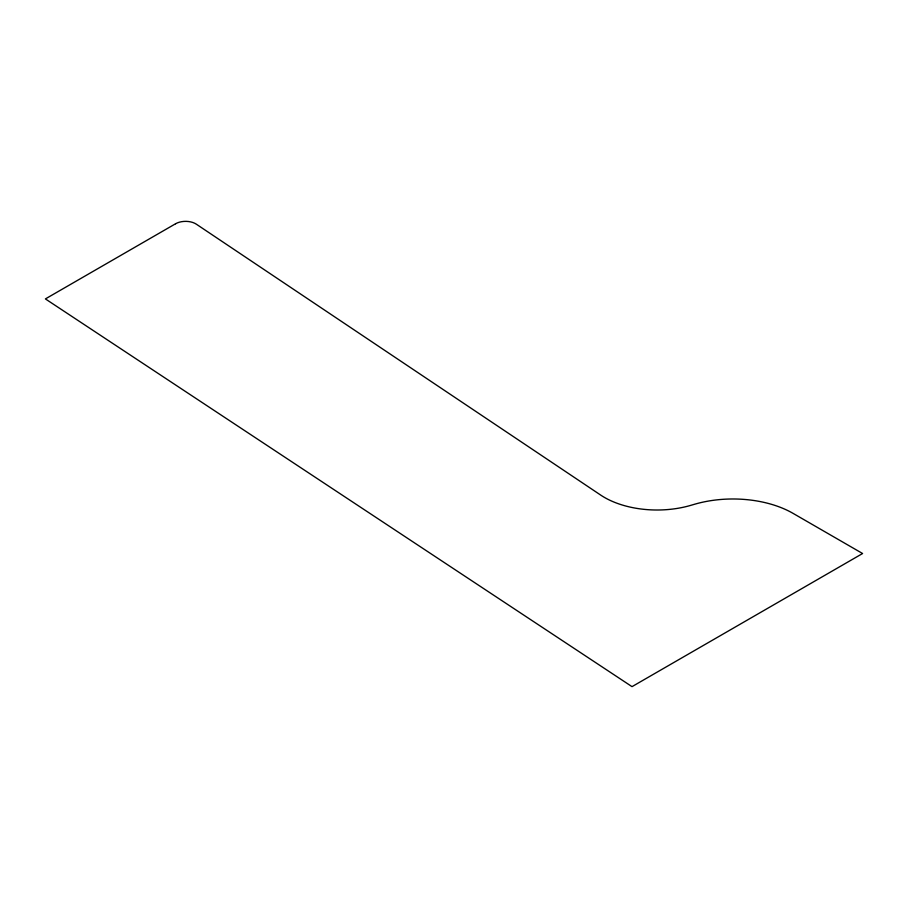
<?xml version="1.0" encoding="UTF-8"?>
<svg xmlns="http://www.w3.org/2000/svg" width="908" height="908" viewBox="0 0 908 908"><rect width="100%" height="100%" fill="white"/><g stroke="black" fill="none" stroke-linecap="round" stroke-linejoin="round"><path stroke-width="1.36" d="M175.584 223.754L45.4 298.914L632.013 686.641L862.6 553.517L793.07 513.372A85.068 49.111 0 0 0 694.87 504.167L690.364 505.472A74.433 42.971 0 0 1 601.017 495.303L196.355 224.197A14.176 8.183 0 0 0 175.584 223.754"/></g></svg>
